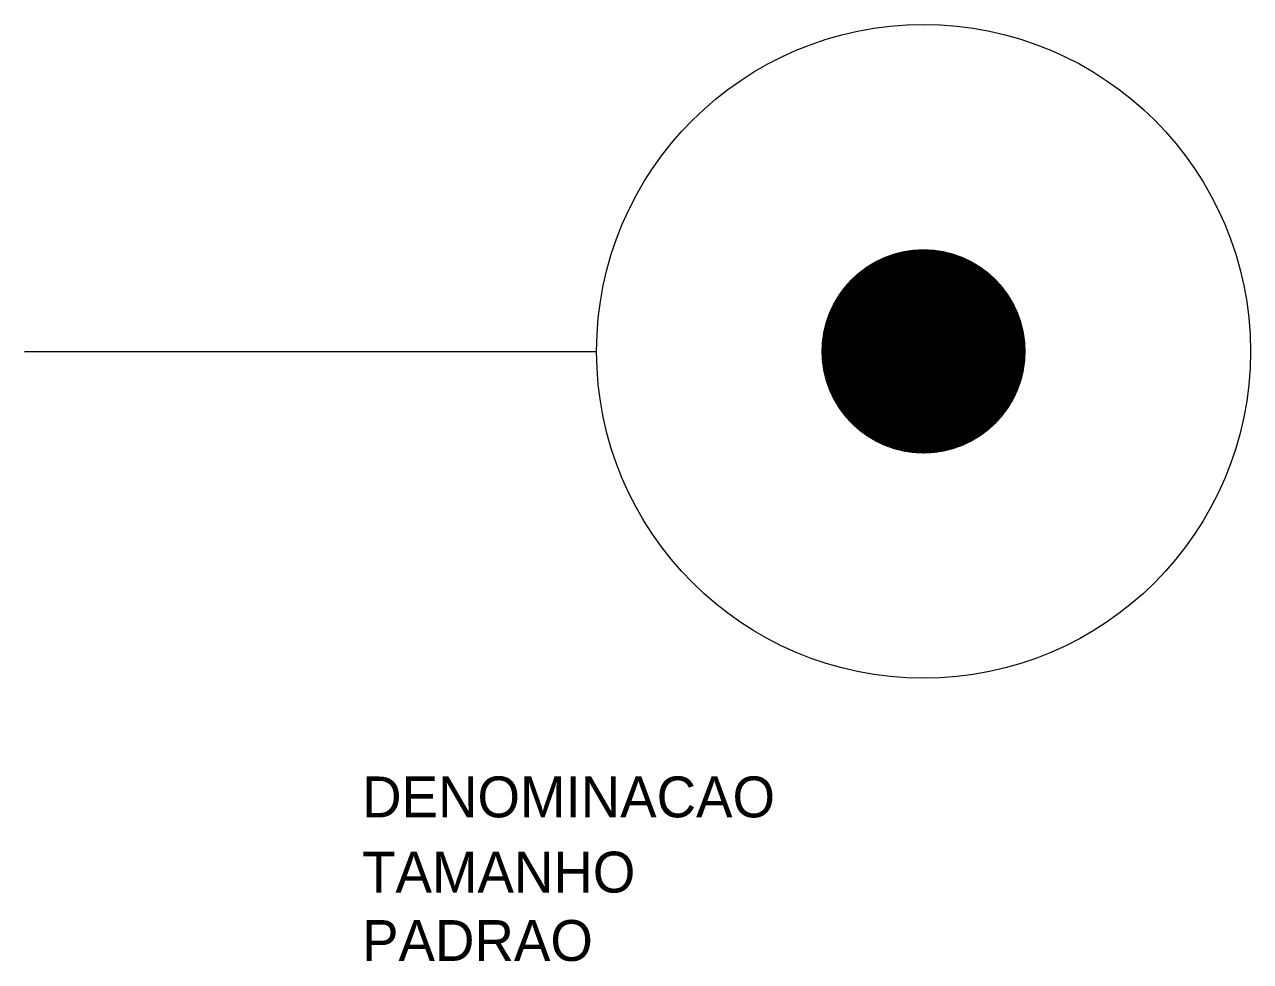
# Model space of a CAD drawing. Extents: x 131 to 281, y 151 to 265.
import ezdxf

# ---------------------------------------------------------------- set-up
doc = ezdxf.new("R2010")
doc.units = 0
doc.layers.add('TUPY', color=3, linetype='CONTINUOUS')

msp = doc.modelspace()

# ---------------------------------------------------------------- linework, layer by layer
at = {"layer": 'TUPY', "color": 0}
msp.add_line((130.69, 225.32), (200.69, 225.32), dxfattribs=at)
at = {"layer": 'TUPY', "color": 0, "const_width": 12.5}
msp.add_lwpolyline([(234.44, 225.32, 1), (246.94, 225.32, 1)], format="xyb", close=True, dxfattribs=at)
at = {"layer": 'TUPY', "color": 0}
msp.add_circle((240.69, 225.32), 40, dxfattribs=at)

# ---------------------------------------------------------------- texts
at = {"layer": 'TUPY', "color": 0, "flags": 1}
for tag, p, s in [('DENOMINACAO', (172, 168.3), 'FINAL DO PROCESSO OU SISTEMA'), ('TAMANHO', (172, 159.1), ''), ('PADRAO', (172, 150.73), '')]:
    msp.add_attdef(tag, p, s, height=5, dxfattribs=at)

doc.saveas('drawing.dxf')
